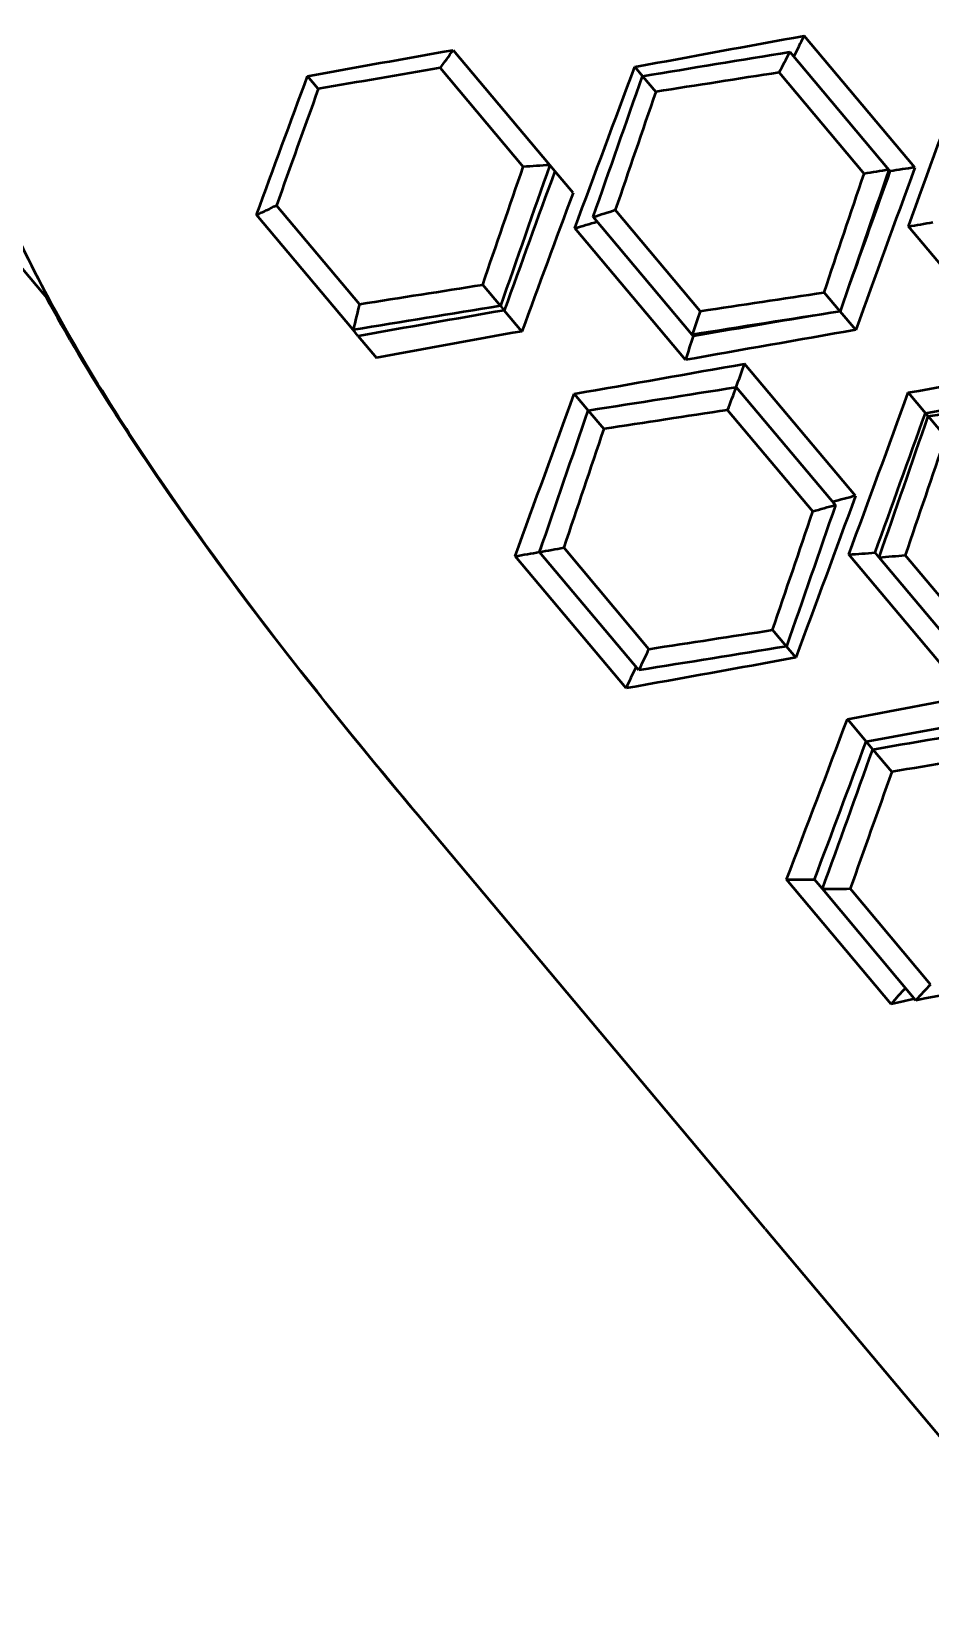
# Model space of a CAD drawing. Header units: millimetres. Extents: x 36 to 3196, y 27 to 5967.
# Drawn here: x 874.21 to 895.22, y 4143.09 to 4179.93 of the extents above; entities that cross this region are included whole.
import ezdxf

# ---------------------------------------------------------------- set-up
doc = ezdxf.new("R2010")
doc.units = ezdxf.units.MM
doc.layers.add('외형선(ISO)', color=7, linetype='Continuous', lineweight=50)

msp = doc.modelspace()

# ---------------------------------------------------------------- linework, layer by layer
at = {"layer": '외형선(ISO)'}
for p, q in [((894.8546, 4176.7507), (892.2691, 4179.832)), ((884.0634, 4179.499), (886.3214, 4176.8081)), ((891.9339, 4179.4537), (894.2464, 4176.6978)), ((883.763, 4179.0792), (885.7019, 4176.7684)), ((888.31, 4179.1053), (888.4903, 4178.8904)), ((880.9101, 4178.5898), (880.6595, 4178.8885)), ((888.4903, 4178.8904), (888.7994, 4178.522)), ((891.6842, 4178.9734), (893.67, 4176.6068)), ((886.3214, 4176.8081), (886.4401, 4176.6666)), ((886.8647, 4176.1605), (886.4401, 4176.6666)), ((894.2464, 4176.6978), (894.2729, 4176.6661)), ((881.8717, 4173.5545), (879.9328, 4175.8652)), ((889.8397, 4173.3929), (887.8539, 4175.7595)), ((881.7251, 4172.9513), (879.4672, 4175.6423)), ((889.6501, 4172.841), (887.3376, 4175.597)), ((897.2973, 4172.284), (894.7046, 4175.3738)), ((889.4923, 4172.2512), (886.9068, 4175.3325)), ((885.1697, 4173.5134), (884.7536, 4174.0093)), ((885.1697, 4173.5134), (885.2567, 4173.4097)), ((893.1095, 4173.3854), (892.7358, 4173.8309)), ((885.6683, 4172.9192), (885.2567, 4173.4097)), ((893.4722, 4172.9532), (893.1095, 4173.3854)), ((881.8438, 4172.8099), (881.7251, 4172.9513)), ((881.8438, 4172.8099), (882.2684, 4172.3038)), ((889.6766, 4172.8094), (889.6501, 4172.841)), ((893.467, 4169.0701), (890.8744, 4172.1599)), ((886.8953, 4171.457), (887.2206, 4171.0693)), ((890.6799, 4171.6138), (892.9988, 4168.8502)), ((894.7026, 4171.4869), (895.1035, 4171.0091)), ((887.2206, 4171.0693), (887.5818, 4170.6388)), ((890.4781, 4171.0764), (892.4694, 4168.7032)), ((895.166, 4170.9346), (895.1035, 4171.0091)), ((895.166, 4170.9346), (895.5718, 4170.451)), ((888.1047, 4164.5706), (885.5121, 4167.6604)), ((888.4025, 4164.9935), (886.0836, 4167.7571)), ((888.6392, 4165.4893), (886.6479, 4167.8624)), ((895.8581, 4164.6648), (893.3123, 4167.6988)), ((894.0207, 4167.6324), (893.9262, 4167.745)), ((896.2977, 4164.9188), (894.0207, 4167.6324)), ((896.5845, 4165.3548), (894.6292, 4167.6851)), ((891.8526, 4165.549), (891.529, 4165.9347)), ((892.0718, 4165.2879), (891.8526, 4165.549)), ((893.2799, 4163.848), (893.7179, 4163.326)), ((893.8719, 4163.1425), (893.7179, 4163.326)), ((893.8719, 4163.1425), (894.3138, 4162.6159)), ((883.235, 4161.6116), (883.1282, 4161.739)), ((891.359, 4151.9299), (883.235, 4161.6116)), ((894.3016, 4157.1853), (891.8557, 4160.1003)), ((892.6941, 4159.879), (892.5091, 4160.0995)), ((894.8818, 4157.2717), (892.6941, 4159.879)), ((895.2208, 4157.6457), (893.3421, 4159.8846)), ((891.359, 4151.9299), (898.7734, 4143.0938))]:
    msp.add_line(p, q, dxfattribs=at)
for centre, major_axis, ratio, start_param, end_param in [((835.5872, 4208.036), (56.5678, -28.4334), 0.7119708, 6.2767925, 6.2888685), ((825.1421, 4209.9498), (62.4453, -23.8421), 0.6670228, 6.1043637, 6.115734), ((832.6543, 4210.3315), (59.0006, -31.4133), 0.7122344, 0.0013133, 0.0126836), ((904.2088, 4115.7218), (41.3852, -52.4893), 0.7588395, 2.653743, 2.6651133), ((913.6315, 4113.8266), (-32.2046, 58.5724), 0.7480819, 6.0138656, 6.0252359), ((912.1374, 4116.807), (-29.1502, 56.2018), 0.7506058, 6.0223011, 6.0343772), ((859.7106, 4238.9561), (12.6363, -65.6367), 0.6670228, 0.1674513, 0.1788216), ((867.2232, 4239.3369), (20.6901, -63.5582), 0.7122344, 6.2705046, 6.281875), ((868.9743, 4236.0501), (18.1782, -60.645), 0.7119708, 6.2775032, 6.2895794), ((877.1839, 4235.6007), (26.7771, -57.3695), 0.7445583, 6.0781786, 6.0902548), ((938.7765, 4144.7286), (-44.5049, 49.8702), 0.7588403, 0.4764768, 0.4878472), ((948.1999, 4142.833), (-52.0902, 41.8864), 0.7480819, 0.2579494, 0.2693197), ((945.5242, 4144.8219), (-50.286, 38.4667), 0.7506058, 0.2488081, 0.2608842), ((834.6043, 4199.8731), (51.8488, -36.3329), 0.7445582, 0.1929314, 0.2050075), ((831.8687, 4201.9334), (53.7923, -39.6767), 0.7426136, 0.201968, 0.2133383), ((913.0701, 4105.1613), (-23.01, 62.7567), 0.7217453, 6.2192978, 6.2306681), ((911.367, 4108.3908), (-20.3733, 59.9451), 0.722067, 6.2267643, 6.2388402), ((867.9914, 4227.8872), (26.777, -57.3695), 0.7445584, 6.078179, 6.0902552), ((866.4376, 4230.9388), (29.7323, -59.8641), 0.742614, 6.06985, 6.0812205), ((876.9717, 4226.5191), (-35.7405, 52.2579), 0.7616403, 2.7203329, 2.7324091), ((875.6599, 4229.2824), (-39.0152, 54.2729), 0.7575284, 2.7122677, 2.7236382), ((947.6385, 4134.1677), (-57.8076, 33.558), 0.7217453, 0.0525172, 0.0638875), ((944.7532, 4136.4064), (-55.4962, 30.472), 0.7220673, 0.0443361, 0.0564121), ((877.4391, 4216.6278), (-44.0926, 45.4325), 0.7628611, 2.496941, 2.5090172), ((876.4089, 4219.0554), (-47.5345, 46.9915), 0.7566673, 2.4909331, 2.5023036), ((949.858, 4130.3228), (-61.0554, 16.7513), 0.620786, 5.9819825, 5.9940586), ((953.0157, 4127.7594), (-64.0931, 18.972), 0.6248421, 5.9854278, 5.9967981)]:
    msp.add_ellipse(centre, major_axis=major_axis, ratio=ratio, start_param=start_param, end_param=end_param, dxfattribs=at)
for points, knots in [([(874.654, 4173.5998), (872.8939, 4175.6973), (871.1738, 4177.7473), (869.4931, 4179.7502), (869.4395, 4179.8141), (869.3859, 4179.878), (869.3324, 4179.9418), (868.1931, 4181.2995), (867.072, 4182.6356), (865.9692, 4183.9499), (865.9087, 4184.022), (865.8483, 4184.094), (865.7879, 4184.166), (864.6956, 4185.4677), (863.6213, 4186.748), (862.5643, 4188.0077), (862.4976, 4188.0872), (862.4309, 4188.1667), (862.3643, 4188.2461), (861.8744, 4188.8299), (861.3883, 4189.4092), (860.9066, 4189.9832), (860.8371, 4190.0661), (860.7676, 4190.149), (860.6982, 4190.2317), (860.2219, 4190.7992), (859.7501, 4191.3615), (859.2827, 4191.9186), (859.2106, 4192.0045), (859.1386, 4192.0903), (859.0667, 4192.176), (858.0707, 4193.3629), (857.095, 4194.5257), (856.1393, 4195.6647), (856.0627, 4195.756), (855.9861, 4195.8472), (855.9097, 4195.9383), (854.9649, 4197.0643), (854.0397, 4198.1669), (853.1335, 4199.2469), (853.0529, 4199.3429), (852.9725, 4199.4388), (852.8921, 4199.5345), (851.9966, 4200.6017), (851.1198, 4201.6467), (850.2609, 4202.6703), (850.1769, 4202.7704), (850.093, 4202.8704), (850.0094, 4202.9701), (849.161, 4203.9812), (848.3302, 4204.9713), (847.5159, 4205.9416), (847.4289, 4206.0453), (847.3421, 4206.1488), (847.2555, 4206.252), (846.4514, 4207.2103), (845.6635, 4208.1493), (844.8901, 4209.071), (844.8004, 4209.1779), (844.7109, 4209.2846), (844.6215, 4209.3911), (843.8579, 4210.3011), (843.1084, 4211.1943), (842.3728, 4212.0709), (842.2806, 4212.1808), (842.1886, 4212.2905), (842.0969, 4212.3998), (841.3709, 4213.265), (840.6586, 4214.1139), (839.9607, 4214.9457), (839.8665, 4215.0578), (839.7727, 4215.1697), (839.6791, 4215.2812), (838.209, 4217.0332), (836.8035, 4218.7082), (835.4674, 4220.3005), (835.3717, 4220.4145), (835.2764, 4220.5281), (835.1814, 4220.6413), (834.5712, 4221.3686), (833.9757, 4222.0783), (833.3946, 4222.7707), (833.2992, 4222.8845), (833.2041, 4222.9978), (833.1095, 4223.1106), (832.5381, 4223.7915), (831.9808, 4224.4556), (831.4358, 4225.1052), (831.3407, 4225.2185), (831.246, 4225.3313), (831.1517, 4225.4438), (830.6156, 4226.0827), (830.0913, 4226.7075), (829.5767, 4227.3207), (829.4817, 4227.434), (829.3869, 4227.5469), (829.2925, 4227.6594), (828.786, 4228.263), (828.2889, 4228.8555), (827.799, 4229.4393), (827.7034, 4229.5533), (827.608, 4229.6669), (827.513, 4229.7802), (827.222, 4230.127), (826.9337, 4230.4706), (826.6482, 4230.8108), (826.4603, 4231.0348), (826.2735, 4231.2573), (826.0883, 4231.4781), (825.9922, 4231.5926), (825.8965, 4231.7067), (825.8012, 4231.8202), (825.6197, 4232.0365), (825.4397, 4232.251), (825.2619, 4232.4629), (825.1666, 4232.5765), (825.0718, 4232.6895), (824.9778, 4232.8015), (824.8044, 4233.0082), (824.6333, 4233.2121), (824.4647, 4233.413), (824.3714, 4233.5242), (824.2789, 4233.6345), (824.1871, 4233.7438), (823.7678, 4234.2436), (823.365, 4234.7235), (822.9757, 4235.1875), (822.887, 4235.2933), (822.7989, 4235.3982), (822.7116, 4235.5023), (822.3318, 4235.9549), (821.9647, 4236.3924), (821.6048, 4236.8214), (821.5186, 4236.924), (821.4329, 4237.0261), (821.3476, 4237.1278), (820.9944, 4237.5488), (820.6476, 4237.9621), (820.3067, 4238.3684), (820.2212, 4238.4703), (820.1361, 4238.5717), (820.0513, 4238.6727), (819.7165, 4239.0716), (819.3876, 4239.4636), (819.0661, 4239.8468), (818.9817, 4239.9474), (818.8978, 4240.0473), (818.8145, 4240.1467), (818.5, 4240.5215), (818.1931, 4240.8872), (817.8952, 4241.2422), (817.8135, 4241.3397), (817.7324, 4241.4363), (817.652, 4241.5321), (817.3619, 4241.8778), (817.0811, 4242.2125), (816.8105, 4242.5349), (816.7329, 4242.6274), (816.6562, 4242.7188), (816.5804, 4242.8091), (816.2401, 4243.2148), (815.9174, 4243.5993), (815.6148, 4243.9599), (815.3841, 4244.2349), (815.1651, 4244.4959), (814.9589, 4244.7416)], [0.04336016, 0.04336016, 0.04336016, 0.04336016, 0.05664158, 0.05664158, 0.05664158, 0.05706532, 0.05706532, 0.05706532, 0.06608185, 0.06608185, 0.06608185, 0.06657626, 0.06657626, 0.06657626, 0.07552211, 0.07552211, 0.07552211, 0.07608698, 0.07608698, 0.07608698, 0.08024224, 0.08024224, 0.08024224, 0.08084261, 0.08084261, 0.08084261, 0.08496237, 0.08496237, 0.08496237, 0.08559797, 0.08559797, 0.08559797, 0.09440264, 0.09440264, 0.09440264, 0.0951089, 0.0951089, 0.0951089, 0.1038429, 0.1038429, 0.1038429, 0.10461977, 0.10461977, 0.10461977, 0.11328316, 0.11328316, 0.11328316, 0.11413067, 0.11413067, 0.11413067, 0.12272343, 0.12272343, 0.12272343, 0.12364155, 0.12364155, 0.12364155, 0.13216369, 0.13216369, 0.13216369, 0.13315244, 0.13315244, 0.13315244, 0.14160395, 0.14160395, 0.14160395, 0.14266333, 0.14266333, 0.14266333, 0.15104422, 0.15104422, 0.15104422, 0.15217422, 0.15217422, 0.15217422, 0.16992475, 0.16992475, 0.16992475, 0.17119599, 0.17119599, 0.17119599, 0.17936501, 0.17936501, 0.17936501, 0.1807069, 0.1807069, 0.1807069, 0.18880527, 0.18880527, 0.18880527, 0.19021777, 0.19021777, 0.19021777, 0.19824554, 0.19824554, 0.19824554, 0.19972868, 0.19972868, 0.19972868, 0.2076858, 0.2076858, 0.2076858, 0.20923953, 0.20923953, 0.20923953, 0.21399494, 0.21399494, 0.21399494, 0.21712606, 0.21712606, 0.21712606, 0.21875047, 0.21875047, 0.21875047, 0.2218462, 0.2218462, 0.2218462, 0.22350595, 0.22350595, 0.22350595, 0.22656633, 0.22656633, 0.22656633, 0.22826112, 0.22826112, 0.22826112, 0.23600659, 0.23600659, 0.23600659, 0.23777226, 0.23777226, 0.23777226, 0.24544686, 0.24544686, 0.24544686, 0.2472831, 0.2472831, 0.2472831, 0.25488712, 0.25488712, 0.25488712, 0.256794, 0.256794, 0.256794, 0.26432738, 0.26432738, 0.26432738, 0.26630488, 0.26630488, 0.26630488, 0.27376765, 0.27376765, 0.27376765, 0.27581576, 0.27581576, 0.27581576, 0.28320791, 0.28320791, 0.28320791, 0.28532671, 0.28532671, 0.28532671, 0.2948382, 0.2948382, 0.2948382, 0.30208844, 0.30208844, 0.30208844, 0.30208844]), ([(876.2435, 4170.9166), (875.1898, 4172.5558), (874.2715, 4174.2152), (872.8206, 4177.5145), (872.296, 4179.1815), (871.7189, 4182.5131), (871.687, 4184.1994), (872.3254, 4186.4516), (872.5678, 4187.051), (873.2605, 4188.2225), (873.7324, 4188.8021), (874.307, 4189.2842)], [0, 0, 0, 0, 0.6024646, 0.6024646, 1.2415186, 1.2415186, 1.9614394, 1.9614394, 2.2185706, 2.2185706, 2.4905413, 2.4905413, 2.4905413, 2.4905413]), ([(883.1282, 4161.7389), (881.0231, 4164.2477), (878.9382, 4166.8905), (876.7856, 4170.0497), (876.4566, 4170.5461), (876.1369, 4171.0437)], [0, 0, 0, 0, 0.9872195, 0.9872195, 1.1704101, 1.1704101, 1.1704101, 1.1704101]), ([(883.2351, 4161.6116), (881.1301, 4164.1201), (879.0454, 4166.7628), (876.8925, 4169.9223), (876.5634, 4170.4189), (876.2435, 4170.9166)], [0, 0, 0, 0, 0.9871624, 0.9871624, 1.1704052, 1.1704052, 1.1704052, 1.1704052])]:
    msp.add_open_spline(points, degree=3, knots=knots, dxfattribs=at)
for points in [[(888.31, 4179.1053), (889.6273, 4179.3504), (890.9473, 4179.5923), (892.2691, 4179.832)], [(880.6595, 4178.8885), (881.7911, 4179.0956), (882.9259, 4179.2989), (884.0634, 4179.499)], [(888.4903, 4178.8904), (889.6365, 4179.0802), (890.7845, 4179.2678), (891.9339, 4179.4537)], [(883.763, 4179.0792), (882.8101, 4178.9184), (881.859, 4178.7554), (880.9101, 4178.5898)], [(886.9068, 4175.3325), (887.3724, 4176.5926), (887.8399, 4177.8505), (888.31, 4179.1053)], [(894.7046, 4175.3738), (895.1653, 4176.6397), (895.6262, 4177.9055), (896.0878, 4179.1704)], [(879.4672, 4175.6423), (879.8617, 4176.7278), (880.259, 4177.81), (880.6595, 4178.8885)], [(887.3376, 4175.597), (887.7203, 4176.6966), (888.1044, 4177.7946), (888.4903, 4178.8904)], [(891.6842, 4178.9734), (890.7216, 4178.8241), (889.7599, 4178.6738), (888.7994, 4178.522)], [(880.9101, 4178.5898), (880.5823, 4177.6841), (880.2566, 4176.7758), (879.9328, 4175.8652)], [(888.7994, 4178.522), (888.4832, 4177.6025), (888.1681, 4176.6815), (887.8539, 4175.7595)], [(884.7536, 4174.0093), (885.0686, 4174.9304), (885.3846, 4175.8502), (885.7019, 4176.7684)], [(886.3214, 4176.8081), (885.9359, 4175.7118), (885.5522, 4174.6133), (885.1697, 4173.5134)], [(886.4401, 4176.6666), (886.044, 4175.5829), (885.6497, 4174.4971), (885.2567, 4173.4097)], [(892.7358, 4173.8309), (893.047, 4174.7564), (893.3583, 4175.6818), (893.67, 4176.6068)], [(894.2464, 4176.6978), (893.8672, 4175.5939), (893.4884, 4174.4896), (893.1095, 4173.3854)], [(894.2729, 4176.6661), (893.9512, 4175.7658), (893.6297, 4174.8651), (893.3082, 4173.9644)], [(894.8546, 4176.7507), (894.3936, 4175.4851), (893.9331, 4174.219), (893.4722, 4172.9532)], [(886.8647, 4176.1605), (886.4645, 4175.0818), (886.0658, 4174.0012), (885.6683, 4172.9192)], [(881.8717, 4173.5545), (882.8311, 4173.7076), (883.7918, 4173.8591), (884.7536, 4174.0093)], [(876.1369, 4171.0437), (875.5632, 4171.9362), (875.0283, 4172.8345), (874.5477, 4173.7264)], [(885.1697, 4173.5134), (884.0201, 4173.3278), (882.8717, 4173.1406), (881.7251, 4172.9513)], [(889.8397, 4173.3929), (890.8048, 4173.5392), (891.7703, 4173.685), (892.7358, 4173.8309)], [(885.2567, 4173.4097), (884.1176, 4173.2115), (882.9799, 4173.0117), (881.8438, 4172.8099)], [(893.1095, 4173.3854), (891.9563, 4173.204), (890.803, 4173.0228), (889.6501, 4172.841)], [(892.5048, 4173.2903), (891.562, 4173.1301), (890.6192, 4172.9699), (889.6766, 4172.8094)], [(885.6683, 4172.9192), (884.5337, 4172.7156), (883.4003, 4172.5106), (882.2684, 4172.3038)], [(893.4722, 4172.9532), (892.1456, 4172.7192), (890.8188, 4172.4854), (889.4923, 4172.2512)], [(886.8953, 4171.457), (888.2211, 4171.6919), (889.5477, 4171.9259), (890.8744, 4172.1599)], [(894.7026, 4171.4869), (896.0278, 4171.7225), (897.3521, 4171.9594), (898.6746, 4172.1983)], [(885.5121, 4167.6604), (885.9728, 4168.9263), (886.4336, 4170.1921), (886.8953, 4171.457)], [(887.2206, 4171.0693), (888.3734, 4171.2512), (889.5266, 4171.4325), (890.6799, 4171.6138)], [(890.4669, 4171.5803), (890.5373, 4171.5923), (890.6076, 4171.6042), (890.6779, 4171.6162)], [(893.3123, 4167.6988), (893.7772, 4168.9597), (894.2404, 4170.2227), (894.7026, 4171.4869)], [(895.1035, 4171.0091), (896.2442, 4171.2054), (897.384, 4171.4027), (898.5225, 4171.6017)], [(895.166, 4170.9346), (896.3174, 4171.1181), (897.4679, 4171.3028), (898.6169, 4171.4891)], [(886.0836, 4167.7571), (886.4625, 4168.8613), (886.8413, 4169.9656), (887.2206, 4171.0693)], [(890.4781, 4171.0764), (889.5127, 4170.9305), (888.5471, 4170.7848), (887.5818, 4170.6388)], [(893.9262, 4167.745), (894.3198, 4168.8316), (894.7121, 4169.9198), (895.1035, 4171.0091)], [(894.0207, 4167.6324), (894.4037, 4168.7316), (894.7854, 4169.8325), (895.166, 4170.9346)], [(887.5818, 4170.6388), (887.2704, 4169.7135), (886.9592, 4168.7879), (886.6479, 4167.8624)], [(895.5718, 4170.451), (895.2585, 4169.528), (894.9443, 4168.6059), (894.6292, 4167.6851)], [(892.9988, 4168.8502), (892.6179, 4167.7485), (892.236, 4166.6479), (891.8526, 4165.549)], [(893.467, 4169.0701), (893.0036, 4167.8074), (892.5387, 4166.5463), (892.0718, 4165.2879)], [(891.529, 4165.9347), (891.8433, 4166.8565), (892.1567, 4167.7795), (892.4694, 4168.7032)], [(886.0816, 4167.7594), (886.1056, 4167.8266), (886.1296, 4167.8938), (886.1536, 4167.961)], [(888.6392, 4165.4893), (889.6032, 4165.6369), (890.5666, 4165.7852), (891.529, 4165.9347)], [(891.8526, 4165.549), (890.7039, 4165.3623), (889.5537, 4165.1773), (888.4025, 4164.9935)], [(892.0718, 4165.2879), (890.7513, 4165.0465), (889.4287, 4164.8077), (888.1047, 4164.5706)], [(893.2799, 4163.848), (894.5957, 4164.095), (895.9086, 4164.3453), (897.218, 4164.5999)], [(893.7179, 4163.326), (894.8495, 4163.5332), (895.9788, 4163.7431), (897.1054, 4163.9562)], [(891.8557, 4160.1003), (892.3337, 4161.3456), (892.8082, 4162.5952), (893.2799, 4163.848)], [(893.8719, 4163.1425), (895.0139, 4163.3373), (896.1535, 4163.5348), (897.2904, 4163.7357)], [(892.5091, 4160.0995), (892.9146, 4161.1719), (893.3174, 4162.2476), (893.7179, 4163.326)], [(892.6941, 4159.879), (893.0894, 4160.9637), (893.4818, 4162.0517), (893.8719, 4163.1425)], [(897.1724, 4163.0985), (896.2214, 4162.9353), (895.2685, 4162.7746), (894.3138, 4162.6159)], [(894.3138, 4162.6159), (893.9918, 4161.7033), (893.668, 4160.7927), (893.3421, 4159.8846)], [(898.2419, 4157.9346), (897.1259, 4157.7089), (896.0057, 4157.4881), (894.8818, 4157.2717)], [(894.8552, 4157.3035), (894.6708, 4157.264), (894.4863, 4157.2246), (894.3016, 4157.1853)]]:
    msp.add_open_spline(points, degree=3, dxfattribs=at)

doc.saveas('drawing.dxf')
